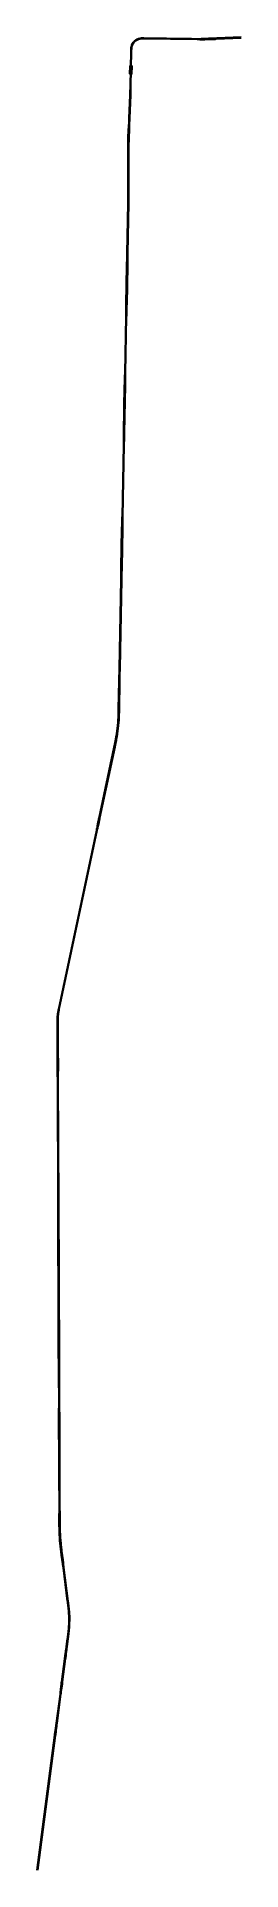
# Model space of a CAD drawing. Header units: millimetres. Extents: x 18266 to 19284, y 3757 to 12901.
import ezdxf

# ---------------------------------------------------------------- set-up
doc = ezdxf.new("R2010")
doc.units = ezdxf.units.MM
doc.linetypes.add('RH_CEN_LT', pattern=[164751772.0, 7, -1, 1, -1, 1, -1, 1243300.0, 163508460.0])
for name, color, linetype in [('KbhCzZt主线xl', 4, 'Continuous'), ('KbhCzZt主线xlh', 4, 'Continuous'), ('KbhRt主线_右线xl', 3, 'Continuous'), ('KbhRt主线_左线xl', 3, 'Continuous')]:
    doc.layers.add(name, color=color, linetype=linetype)
pattern_1 = [(45, (0, 0), (-0.70710678, 0.70710678), [])]

msp = doc.modelspace()

# ---------------------------------------------------------------- hatches: boundary and pattern name
at = {"layer": 'KbhCzZt主线xlh'}
h = msp.add_hatch(dxfattribs=at)
h.set_pattern_fill('ANSI31', color=256, style=0)
h.set_pattern_definition(pattern_1)
h.paths.add_polyline_path([(19272.7, 12898.8), (19232.8, 12896.8), (19233, 12892.8), (19272.9, 12894.8)])
h = msp.add_hatch(dxfattribs=at)
h.set_pattern_fill('ANSI31', color=256, style=0)
h.set_pattern_definition(pattern_1)
h.paths.add_polyline_path([(18730.8, 12754.6), (18730, 12714.6), (18728, 12714.7), (18728.8, 12754.7)])
h = msp.add_hatch(dxfattribs=at)
h.set_pattern_fill('ANSI31', color=256, style=0)
h.set_pattern_definition(pattern_1)
h.paths.add_polyline_path([(18738, 12754.5), (18737.3, 12714.5), (18739.3, 12714.5), (18740, 12754.5)])
h = msp.add_hatch(dxfattribs=at)
h.set_pattern_fill('ANSI31', color=256, style=0)
h.set_pattern_definition(pattern_1)
h.paths.add_polyline_path([(18720.1, 12364.8), (18720.1, 12361.8), (18720, 12358.8), (18720, 12355.8), (18720, 12352.8), (18719.9, 12349.8), (18719.9, 12346.9), (18719.9, 12344.9), (18719.9, 12342.9), (18719.9, 12339.9), (18719.9, 12336.9), (18719.9, 12333.9), (18719.9, 12330.9), (18719.9, 12327.9), (18719.9, 12324.9), (18722.9, 12324.9), (18722.9, 12327.9), (18722.9, 12330.9), (18722.9, 12333.9), (18722.9, 12336.9), (18722.9, 12339.8), (18722.9, 12342.8), (18722.9, 12344.8), (18722.9, 12346.8), (18722.9, 12349.8), (18723, 12352.8), (18723, 12355.8), (18723, 12358.8), (18723.1, 12361.8), (18723.1, 12364.8)])
h = msp.add_hatch(dxfattribs=at)
h.set_pattern_fill('ANSI31', color=256, style=0)
h.set_pattern_definition(pattern_1)
h.paths.add_polyline_path([(18721.4, 12404.8), (18721.3, 12401.8), (18721.2, 12398.8), (18721, 12395.8), (18720.9, 12392.8), (18720.8, 12389.8), (18720.7, 12386.8), (18720.7, 12384.8), (18720.6, 12382.8), (18720.5, 12379.8), (18720.4, 12376.8), (18720.3, 12373.8), (18720.3, 12370.8), (18720.2, 12367.8), (18720.1, 12364.8), (18723.1, 12364.8), (18723.2, 12367.8), (18723.3, 12370.8), (18723.3, 12373.7), (18723.4, 12376.7), (18723.5, 12379.7), (18723.6, 12382.7), (18723.7, 12384.7), (18723.7, 12386.7), (18723.8, 12389.7), (18723.9, 12392.7), (18724, 12395.7), (18724.2, 12398.7), (18724.3, 12401.7), (18724.4, 12404.7)])
h = msp.add_hatch(dxfattribs=at)
h.set_pattern_fill('ANSI31', color=256, style=0)
h.set_pattern_definition(pattern_1)
h.paths.add_polyline_path([(18714, 11744.9), (18713.2, 11704.9), (18716.2, 11704.9), (18717, 11744.9)])
h = msp.add_hatch(dxfattribs=at)
h.set_pattern_fill('ANSI31', color=256, style=0)
h.set_pattern_definition(pattern_1)
h.paths.add_polyline_path([(18711.5, 11614.9), (18710.8, 11575), (18713.8, 11574.9), (18714.5, 11614.9)])
h = msp.add_hatch(dxfattribs=at)
h.set_pattern_fill('ANSI31', color=256, style=0)
h.set_pattern_definition(pattern_1)
h.paths.add_polyline_path([(18702.5, 11135), (18701.8, 11095), (18704.8, 11095), (18705.5, 11135)])
h = msp.add_hatch(dxfattribs=at)
h.set_pattern_fill('ANSI31', color=256, style=0)
h.set_pattern_definition(pattern_1)
h.paths.add_polyline_path([(18699.5, 10975.1), (18698.8, 10935.1), (18701.8, 10935), (18702.5, 10975)])
h = msp.add_hatch(dxfattribs=at)
h.set_pattern_fill('ANSI31', color=256, style=0)
h.set_pattern_definition(pattern_1)
h.paths.add_polyline_path([(18689.6, 10445.2), (18688.8, 10405.2), (18691.8, 10405.1), (18692.6, 10445.1)])
h = msp.add_hatch(dxfattribs=at)
h.set_pattern_fill('ANSI31', color=256, style=0)
h.set_pattern_definition(pattern_1)
h.paths.add_polyline_path([(18687, 10305.2), (18686.2, 10265.2), (18689.2, 10265.1), (18690, 10305.1)])
h = msp.add_hatch(dxfattribs=at)
h.set_pattern_fill('ANSI31', color=256, style=0)
h.set_pattern_definition(pattern_1)
h.paths.add_polyline_path([(18675.3, 9685.3), (18674.6, 9645.3), (18677.6, 9645.3), (18678.3, 9685.3)])
h = msp.add_hatch(dxfattribs=at)
h.set_pattern_fill('ANSI31', color=256, style=0)
h.set_pattern_definition(pattern_1)
h.paths.add_polyline_path([(18671.6, 9505.3), (18671.4, 9502.3), (18671.3, 9499.3), (18671.1, 9496.3), (18670.9, 9493.3), (18670.7, 9490.3), (18670.5, 9487.3), (18670.4, 9485.3), (18670.2, 9483.3), (18670, 9480.3), (18669.7, 9477.3), (18669.5, 9474.3), (18669.2, 9471.3), (18669, 9468.3), (18668.7, 9465.4), (18671.7, 9465.1), (18672, 9468.1), (18672.2, 9471.1), (18672.5, 9474.1), (18672.8, 9477.1), (18673, 9480.1), (18673.2, 9483.1), (18673.4, 9485.1), (18673.5, 9487.1), (18673.7, 9490.1), (18673.9, 9493.1), (18674.1, 9496.1), (18674.3, 9499.2), (18674.4, 9502.2), (18674.6, 9505.2)])
h = msp.add_hatch(dxfattribs=at)
h.set_pattern_fill('ANSI31', color=256, style=0)
h.set_pattern_definition(pattern_1)
h.paths.add_polyline_path([(18632.2, 9268.7), (18623.9, 9229.5), (18626.8, 9228.9), (18635.1, 9268.1)])
h = msp.add_hatch(dxfattribs=at)
h.set_pattern_fill('ANSI31', color=256, style=0)
h.set_pattern_definition(pattern_1)
h.paths.add_polyline_path([(18599, 9112.1), (18590.7, 9073), (18593.7, 9072.4), (18602, 9111.5)])
h = msp.add_hatch(dxfattribs=at)
h.set_pattern_fill('ANSI31', color=256, style=0)
h.set_pattern_definition(pattern_1)
h.paths.add_polyline_path([(18368.4, 7846.4), (18368.6, 7806.4), (18371.6, 7806.4), (18371.4, 7846.4)])
h = msp.add_hatch(dxfattribs=at)
h.set_pattern_fill('ANSI31', color=256, style=0)
h.set_pattern_definition(pattern_1)
h.paths.add_polyline_path([(18368.6, 7806.4), (18368.8, 7766.4), (18371.8, 7766.4), (18371.6, 7806.4)])
h = msp.add_hatch(dxfattribs=at)
h.set_pattern_fill('ANSI31', color=256, style=0)
h.set_pattern_definition(pattern_1)
h.paths.add_polyline_path([(18371.8, 7006.4), (18371.9, 6966.4), (18374.9, 6966.4), (18374.8, 7006.4)])
h = msp.add_hatch(dxfattribs=at)
h.set_pattern_fill('ANSI31', color=256, style=0)
h.set_pattern_definition(pattern_1)
h.paths.add_polyline_path([(18372.4, 6846.4), (18372.6, 6806.4), (18375.6, 6806.4), (18375.4, 6846.4)])
h = msp.add_hatch(dxfattribs=at)
h.set_pattern_fill('ANSI31', color=256, style=0)
h.set_pattern_definition(pattern_1)
h.paths.add_polyline_path([(18373.9, 6476.4), (18374, 6436.4), (18377, 6436.4), (18376.9, 6476.4)])
h = msp.add_hatch(dxfattribs=at)
h.set_pattern_fill('ANSI31', color=256, style=0)
h.set_pattern_definition(pattern_1)
h.paths.add_polyline_path([(18374.3, 6356.4), (18374.5, 6316.4), (18377.5, 6316.4), (18377.3, 6356.4)])
h = msp.add_hatch(dxfattribs=at)
h.set_pattern_fill('ANSI31', color=256, style=0)
h.set_pattern_definition(pattern_1)
h.paths.add_polyline_path([(18375.8, 5996.4), (18375.9, 5956.4), (18378.9, 5956.4), (18378.8, 5996.4)])
h = msp.add_hatch(dxfattribs=at)
h.set_pattern_fill('ANSI31', color=256, style=0)
h.set_pattern_definition(pattern_1)
h.paths.add_polyline_path([(18376.4, 5846.4), (18376.5, 5806.4), (18379.5, 5806.4), (18379.4, 5846.4)])
h = msp.add_hatch(dxfattribs=at)
h.set_pattern_fill('ANSI31', color=256, style=0)
h.set_pattern_definition(pattern_1)
h.paths.add_polyline_path([(18377.7, 5516.4), (18377.7, 5513.4), (18377.7, 5510.4), (18377.7, 5507.4), (18377.7, 5504.4), (18377.7, 5501.4), (18377.7, 5498.4), (18377.7, 5496.4), (18377.8, 5494.4), (18377.8, 5491.4), (18377.8, 5488.4), (18377.8, 5485.4), (18377.8, 5482.4), (18377.8, 5479.4), (18377.8, 5476.4), (18380.8, 5476.4), (18380.8, 5479.4), (18380.8, 5482.4), (18380.8, 5485.4), (18380.8, 5488.4), (18380.8, 5491.4), (18380.8, 5494.4), (18380.7, 5496.4), (18380.7, 5498.4), (18380.7, 5501.4), (18380.7, 5504.4), (18380.7, 5507.4), (18380.7, 5510.4), (18380.7, 5513.4), (18380.6, 5516.4)])
h = msp.add_hatch(dxfattribs=at)
h.set_pattern_fill('ANSI31', color=256, style=0)
h.set_pattern_definition(pattern_1)
h.paths.add_polyline_path([(18384.4, 5366.9), (18384.8, 5363.9), (18385.2, 5360.9), (18385.5, 5357.9), (18385.9, 5355), (18386.3, 5352), (18386.7, 5349), (18386.9, 5347), (18387.2, 5345), (18387.6, 5342.1), (18387.9, 5339.1), (18388.3, 5336.1), (18388.7, 5333.1), (18389.1, 5330.2), (18389.5, 5327.2), (18392.4, 5327.6), (18392.1, 5330.5), (18391.7, 5333.5), (18391.3, 5336.5), (18390.9, 5339.5), (18390.5, 5342.4), (18390.2, 5345.4), (18389.9, 5347.4), (18389.6, 5349.4), (18389.3, 5352.4), (18388.9, 5355.3), (18388.5, 5358.3), (18388.1, 5361.3), (18387.8, 5364.3), (18387.4, 5367.2)])
h = msp.add_hatch(dxfattribs=at)
h.set_pattern_fill('ANSI31', color=256, style=0)
h.set_pattern_definition(pattern_1)
h.paths.add_polyline_path([(18398.6, 4760.9), (18393.4, 4721.3), (18396.3, 4720.9), (18401.5, 4760.5)])
h = msp.add_hatch(dxfattribs=at)
h.set_pattern_fill('ANSI31', color=256, style=0)
h.set_pattern_definition(pattern_1)
h.paths.add_polyline_path([(18403.8, 4800.6), (18398.6, 4760.9), (18401.5, 4760.5), (18406.7, 4800.2)])
h = msp.add_hatch(dxfattribs=at)
h.set_pattern_fill('ANSI31', color=256, style=0)
h.set_pattern_definition(pattern_1)
h.paths.add_polyline_path([(18340.1, 4314.8), (18334.9, 4275.1), (18337.8, 4274.7), (18343, 4314.4)])
h = msp.add_hatch(dxfattribs=at)
h.set_pattern_fill('ANSI31', color=256, style=0)
h.set_pattern_definition(pattern_1)
h.paths.add_polyline_path([(18345.3, 4354.4), (18340.1, 4314.8), (18343, 4314.4), (18348.2, 4354)])
h = msp.add_hatch(dxfattribs=at)
h.set_pattern_fill('ANSI31', color=256, style=0)
h.set_pattern_definition(pattern_1)
h.paths.add_polyline_path([(18293.3, 3957.8), (18288.1, 3918.2), (18291, 3917.8), (18296.2, 3957.4)])
h = msp.add_hatch(dxfattribs=at)
h.set_pattern_fill('ANSI31', color=256, style=0)
h.set_pattern_definition(pattern_1)
h.paths.add_polyline_path([(18288.1, 3918.2), (18282.9, 3878.5), (18285.8, 3878.1), (18291, 3917.8)])

# ---------------------------------------------------------------- linework, layer by layer
at = {"layer": 'KbhCzZt主线xl'}
for points in [[(19272.7, 12898.8), (19232.8, 12896.8), (19233, 12892.8), (19272.9, 12894.8)], [(18730.8, 12754.6), (18730, 12714.6), (18728, 12714.7), (18728.8, 12754.7)], [(18738, 12754.5), (18737.3, 12714.5), (18739.3, 12714.5), (18740, 12754.5)], [(18720.1, 12364.8), (18720.1, 12361.8), (18720, 12358.8), (18720, 12355.8), (18720, 12352.8), (18719.9, 12349.8), (18719.9, 12346.9), (18719.9, 12344.9), (18719.9, 12342.9), (18719.9, 12339.9), (18719.9, 12336.9), (18719.9, 12333.9), (18719.9, 12330.9), (18719.9, 12327.9), (18719.9, 12324.9), (18722.9, 12324.9), (18722.9, 12327.9), (18722.9, 12330.9), (18722.9, 12333.9), (18722.9, 12336.9), (18722.9, 12339.8), (18722.9, 12342.8), (18722.9, 12344.8), (18722.9, 12346.8), (18722.9, 12349.8), (18723, 12352.8), (18723, 12355.8), (18723, 12358.8), (18723.1, 12361.8), (18723.1, 12364.8)], [(18721.4, 12404.8), (18721.3, 12401.8), (18721.2, 12398.8), (18721, 12395.8), (18720.9, 12392.8), (18720.8, 12389.8), (18720.7, 12386.8), (18720.7, 12384.8), (18720.6, 12382.8), (18720.5, 12379.8), (18720.4, 12376.8), (18720.3, 12373.8), (18720.3, 12370.8), (18720.2, 12367.8), (18720.1, 12364.8), (18723.1, 12364.8), (18723.2, 12367.8), (18723.3, 12370.8), (18723.3, 12373.7), (18723.4, 12376.7), (18723.5, 12379.7), (18723.6, 12382.7), (18723.7, 12384.7), (18723.7, 12386.7), (18723.8, 12389.7), (18723.9, 12392.7), (18724, 12395.7), (18724.2, 12398.7), (18724.3, 12401.7), (18724.4, 12404.7)], [(18714, 11744.9), (18713.2, 11704.9), (18716.2, 11704.9), (18717, 11744.9)], [(18711.5, 11614.9), (18710.8, 11575), (18713.8, 11574.9), (18714.5, 11614.9)], [(18702.5, 11135), (18701.8, 11095), (18704.8, 11095), (18705.5, 11135)], [(18699.5, 10975.1), (18698.8, 10935.1), (18701.8, 10935), (18702.5, 10975)], [(18689.6, 10445.2), (18688.8, 10405.2), (18691.8, 10405.1), (18692.6, 10445.1)], [(18687, 10305.2), (18686.2, 10265.2), (18689.2, 10265.1), (18690, 10305.1)], [(18675.3, 9685.3), (18674.6, 9645.3), (18677.6, 9645.3), (18678.3, 9685.3)], [(18671.6, 9505.3), (18671.4, 9502.3), (18671.3, 9499.3), (18671.1, 9496.3), (18670.9, 9493.3), (18670.7, 9490.3), (18670.5, 9487.3), (18670.4, 9485.3), (18670.2, 9483.3), (18670, 9480.3), (18669.7, 9477.3), (18669.5, 9474.3), (18669.2, 9471.3), (18669, 9468.3), (18668.7, 9465.4), (18671.7, 9465.1), (18672, 9468.1), (18672.2, 9471.1), (18672.5, 9474.1), (18672.8, 9477.1), (18673, 9480.1), (18673.2, 9483.1), (18673.4, 9485.1), (18673.5, 9487.1), (18673.7, 9490.1), (18673.9, 9493.1), (18674.1, 9496.1), (18674.3, 9499.2), (18674.4, 9502.2), (18674.6, 9505.2)], [(18632.2, 9268.7), (18623.9, 9229.5), (18626.8, 9228.9), (18635.1, 9268.1)], [(18599, 9112.1), (18590.7, 9073), (18593.7, 9072.4), (18602, 9111.5)], [(18368.4, 7846.4), (18368.6, 7806.4), (18371.6, 7806.4), (18371.4, 7846.4)], [(18368.6, 7806.4), (18368.8, 7766.4), (18371.8, 7766.4), (18371.6, 7806.4)], [(18371.8, 7006.4), (18371.9, 6966.4), (18374.9, 6966.4), (18374.8, 7006.4)], [(18372.4, 6846.4), (18372.6, 6806.4), (18375.6, 6806.4), (18375.4, 6846.4)], [(18373.9, 6476.4), (18374, 6436.4), (18377, 6436.4), (18376.9, 6476.4)], [(18374.3, 6356.4), (18374.5, 6316.4), (18377.5, 6316.4), (18377.3, 6356.4)], [(18375.8, 5996.4), (18375.9, 5956.4), (18378.9, 5956.4), (18378.8, 5996.4)], [(18376.4, 5846.4), (18376.5, 5806.4), (18379.5, 5806.4), (18379.4, 5846.4)], [(18377.7, 5516.4), (18377.7, 5513.4), (18377.7, 5510.4), (18377.7, 5507.4), (18377.7, 5504.4), (18377.7, 5501.4), (18377.7, 5498.4), (18377.7, 5496.4), (18377.8, 5494.4), (18377.8, 5491.4), (18377.8, 5488.4), (18377.8, 5485.4), (18377.8, 5482.4), (18377.8, 5479.4), (18377.8, 5476.4), (18380.8, 5476.4), (18380.8, 5479.4), (18380.8, 5482.4), (18380.8, 5485.4), (18380.8, 5488.4), (18380.8, 5491.4), (18380.8, 5494.4), (18380.7, 5496.4), (18380.7, 5498.4), (18380.7, 5501.4), (18380.7, 5504.4), (18380.7, 5507.4), (18380.7, 5510.4), (18380.7, 5513.4), (18380.6, 5516.4)], [(18384.4, 5366.9), (18384.8, 5363.9), (18385.2, 5360.9), (18385.5, 5357.9), (18385.9, 5355), (18386.3, 5352), (18386.7, 5349), (18386.9, 5347), (18387.2, 5345), (18387.6, 5342.1), (18387.9, 5339.1), (18388.3, 5336.1), (18388.7, 5333.1), (18389.1, 5330.2), (18389.5, 5327.2), (18392.4, 5327.6), (18392.1, 5330.5), (18391.7, 5333.5), (18391.3, 5336.5), (18390.9, 5339.5), (18390.5, 5342.4), (18390.2, 5345.4), (18389.9, 5347.4), (18389.6, 5349.4), (18389.3, 5352.4), (18388.9, 5355.3), (18388.5, 5358.3), (18388.1, 5361.3), (18387.8, 5364.3), (18387.4, 5367.2)], [(18398.6, 4760.9), (18393.4, 4721.3), (18396.3, 4720.9), (18401.5, 4760.5)], [(18403.8, 4800.6), (18398.6, 4760.9), (18401.5, 4760.5), (18406.7, 4800.2)], [(18340.1, 4314.8), (18334.9, 4275.1), (18337.8, 4274.7), (18343, 4314.4)], [(18345.3, 4354.4), (18340.1, 4314.8), (18343, 4314.4), (18348.2, 4354)], [(18293.3, 3957.8), (18288.1, 3918.2), (18291, 3917.8), (18296.2, 3957.4)], [(18288.1, 3918.2), (18282.9, 3878.5), (18285.8, 3878.1), (18291, 3917.8)]]:
    msp.add_lwpolyline(points, close=True, dxfattribs=at)
at = {"layer": 'KbhRt主线_右线xl'}
for p, q in [((19026.8, 12890.9), (18799.4, 12894.3)), ((19282.8, 12900.7), (19122.1, 12892.6)), ((18733.6, 12830.7), (18730.3, 12652.9)), ((18729, 12609.3), (18724.4, 12494.9)), ((18723.3, 12473.3), (18722.2, 12455)), ((18721.1, 12433.4), (18719.7, 12399.1)), ((18718.4, 12330), (18718.5, 12312.7)), ((18718.7, 12291.1), (18719.1, 12272.7)), ((18719.4, 12251.1), (18719.7, 12113.7)), ((18719.4, 12071), (18714.7, 11820)), ((18714.1, 11798.4), (18713.4, 11780)), ((18712.8, 11758.4), (18709.2, 11567.1)), ((18709, 11545.5), (18709, 11527.1)), ((18708.8, 11505.5), (18703.5, 11222.2)), ((18701.6, 11160.6), (18697.2, 10925.4)), ((18702.9, 11200.6), (18702.2, 11182.2)), ((18697, 10903.8), (18697, 10885.4)), ((18696.7, 10863.8), (18690.1, 10508.6)), ((18688.2, 10447.1), (18684.6, 10255.7)), ((18689.5, 10487), (18688.8, 10468.6)), ((18684.2, 10194.1), (18675.9, 9750)), ((18684.4, 10234.1), (18684.4, 10215.6)), ((18675.3, 9728.5), (18674.6, 9710.1)), ((18674, 9688.5), (18671.3, 9548.1)), ((18649.6, 9357.7), (18574.8, 9004.4)), ((18570.5, 8983.2), (18567, 8965.1)), ((18562.7, 8944), (18373.5, 8051)), ((18367.2, 7988.9), (18367.5, 7915.7)), ((18367.4, 7894.1), (18367.1, 7875.7)), ((18367, 7854.1), (18367.4, 7762.3)), ((18367.6, 7740.7), (18368, 7722.3)), ((18368.3, 7700.7), (18370.8, 7080.1)), ((18370.7, 7058.5), (18370.4, 7040.1)), ((18370.3, 7018.5), (18371.2, 6788.7)), ((18371.5, 6767.1), (18371.9, 6748.7)), ((18372.2, 6727.1), (18372.9, 6544.4)), ((18372.8, 6522.8), (18372.5, 6504.4)), ((18372.4, 6482.8), (18373.1, 6310.2)), ((18373.4, 6288.6), (18373.8, 6270.2)), ((18374.1, 6248.6), (18374.8, 6073.7)), ((18374.7, 6052.1), (18374.4, 6033.7)), ((18374.3, 6012.1), (18375.1, 5794.8)), ((18375.4, 5773.2), (18375.8, 5754.8)), ((18376.1, 5733.2), (18376.8, 5568.3)), ((18376.3, 5506.6), (18376.4, 5485.6)), ((18376.7, 5546.7), (18376.4, 5528.2)), ((18385.4, 5347.5), (18388, 5327.2)), ((18391, 5305.8), (18393.6, 5287.6)), ((18396.6, 5266.2), (18417.9, 5099.4)), ((18409.5, 4851.3), (18406.8, 4833.1)), ((18417.6, 4911.4), (18412.5, 4872.7)), ((18403.8, 4811.7), (18388.7, 4696.9)), ((18386.1, 4675.5), (18384.1, 4657.2)), ((18381.4, 4635.8), (18362.5, 4491.3)), ((18353.8, 4430.3), (18265.6, 3757.7)), ((18359.5, 4469.9), (18356.8, 4451.7))]:
    msp.add_line(p, q, dxfattribs=at)
for points in [[(18735.2, 12850.6, -0.309326), (18779.5, 12893.4)], [(19056.8, 12890.6, 0.008844), (19092.2, 12891.2)], [(18729, 12609.3, 0.005458), (18730.3, 12652.9)], [(18721.1, 12433.4, -0.0045), (18722.2, 12455)], [(18723.3, 12473.3, 0.0045), (18724.4, 12494.9)], [(18718.4, 12330, -0.010802), (18719.7, 12399.1)], [(18718.7, 12291.1, -0.0045), (18718.5, 12312.7)], [(18719.4, 12251.1, 0.0045), (18719.1, 12272.7)], [(18719.4, 12071, 0.005344), (18719.7, 12113.7)], [(18714.1, 11798.4, 0.0045), (18714.7, 11820)], [(18712.8, 11758.4, -0.0045), (18713.4, 11780)], [(18708.8, 11505.5, 0.0045), (18709, 11527.1)], [(18709, 11545.5, -0.0045), (18709.2, 11567.1)], [(18701.6, 11160.6, -0.0045), (18702.2, 11182.2)], [(18702.9, 11200.6, 0.0045), (18703.5, 11222.2)], [(18696.7, 10863.8, 0.0045), (18697, 10885.4)], [(18697, 10903.8, -0.0045), (18697.2, 10925.4)], [(18688.2, 10447.1, -0.0045), (18688.8, 10468.6)], [(18689.5, 10487, 0.0045), (18690.1, 10508.6)], [(18684.4, 10234.1, -0.0045), (18684.6, 10255.7)], [(18684.2, 10194.1, 0.0045), (18684.4, 10215.6)], [(18674, 9688.5, -0.0045), (18674.6, 9710.1)], [(18675.3, 9728.5, 0.0045), (18675.9, 9750)], [(18657.6, 9396.9, 0.035009), (18670.3, 9508.1)], [(18562.7, 8944, 0.0045), (18567, 8965.1)], [(18570.5, 8983.2, -0.0045), (18574.8, 9004.4)], [(18367.4, 8008.9, -0.02818), (18369.7, 8031.3)], [(18367, 7854.1, -0.0045), (18367.1, 7875.7)], [(18367.4, 7894.1, 0.0045), (18367.5, 7915.7)], [(18367.6, 7740.7, -0.0045), (18367.4, 7762.3)], [(18368.3, 7700.7, 0.0045), (18368, 7722.3)], [(18370.7, 7058.5, 0.0045), (18370.8, 7080.1)], [(18370.3, 7018.5, -0.0045), (18370.4, 7040.1)], [(18371.5, 6767.1, -0.0045), (18371.2, 6788.7)], [(18372.2, 6727.1, 0.0045), (18371.9, 6748.7)], [(18372.4, 6482.8, -0.0045), (18372.5, 6504.4)], [(18372.8, 6522.8, 0.0045), (18372.9, 6544.4)], [(18373.4, 6288.6, -0.0045), (18373.1, 6310.2)], [(18374.1, 6248.6, 0.0045), (18373.8, 6270.2)], [(18374.7, 6052.1, 0.0045), (18374.8, 6073.7)], [(18374.3, 6012.1, -0.0045), (18374.4, 6033.7)], [(18375.4, 5773.2, -0.0045), (18375.1, 5794.8)], [(18376.1, 5733.2, 0.0045), (18375.8, 5754.8)], [(18376.3, 5506.6, -0.0045), (18376.4, 5528.2)], [(18376.7, 5546.7, 0.0045), (18376.8, 5568.3)], [(18380.7, 5387.2, -0.018303), (18376.9, 5445.6)], [(18391, 5305.8, -0.0045), (18388, 5327.2)], [(18396.6, 5266.2, 0.0045), (18393.6, 5287.6)], [(18424.2, 4971, 0.034397), (18424.3, 5039.7)], [(18409.5, 4851.3, 0.0045), (18412.5, 4872.7)], [(18403.8, 4811.7, -0.0045), (18406.8, 4833.1)], [(18386.1, 4675.5, -0.0045), (18388.7, 4696.9)], [(18381.4, 4635.8, 0.0045), (18384.1, 4657.2)], [(18359.5, 4469.9, 0.0045), (18362.5, 4491.3)], [(18353.8, 4430.3, -0.0045), (18356.8, 4451.7)]]:
    msp.add_lwpolyline(points, format="xyb", dxfattribs=at)
at = {"layer": 'KbhRt主线_右线xl', "linetype": 'RH_CEN_LT'}
for points in [[(18799.4, 12894.3), (18798.4, 12894.3), (18797.4, 12894.3), (18796.4, 12894.3), (18795.4, 12894.3), (18794.4, 12894.3), (18793.4, 12894.3), (18792.4, 12894.3), (18791.4, 12894.3), (18790.4, 12894.3), (18789.4, 12894.3), (18788.4, 12894.2), (18787.4, 12894.2), (18786.4, 12894.1), (18785.4, 12894.1), (18784.4, 12894), (18783.4, 12893.9), (18782.4, 12893.8), (18781.4, 12893.7), (18780.5, 12893.5), (18779.5, 12893.4)], [(18735.2, 12850.6), (18735, 12849.6), (18734.9, 12848.6), (18734.7, 12847.6), (18734.6, 12846.6), (18734.4, 12845.6), (18734.3, 12844.6), (18734.2, 12843.7), (18734.1, 12842.7), (18734, 12841.7), (18734, 12840.7), (18733.9, 12839.7), (18733.9, 12838.7), (18733.8, 12837.7), (18733.8, 12836.7), (18733.7, 12835.7), (18733.7, 12834.7), (18733.7, 12833.7), (18733.7, 12832.7), (18733.6, 12831.7), (18733.6, 12830.7)], [(19056.8, 12890.6), (19055.8, 12890.6), (19054.8, 12890.6), (19053.8, 12890.6), (19052.8, 12890.6), (19051.8, 12890.6), (19050.8, 12890.6), (19049.8, 12890.6), (19048.8, 12890.6), (19047.8, 12890.6), (19046.8, 12890.6), (19045.8, 12890.6), (19044.8, 12890.7), (19043.8, 12890.7), (19042.8, 12890.7), (19041.8, 12890.7), (19040.8, 12890.7), (19039.8, 12890.7), (19038.8, 12890.7), (19037.8, 12890.7), (19036.8, 12890.8), (19035.8, 12890.8), (19034.8, 12890.8), (19033.8, 12890.8), (19032.8, 12890.8), (19031.8, 12890.8), (19030.8, 12890.8), (19029.8, 12890.8), (19028.8, 12890.9), (19027.8, 12890.9), (19026.8, 12890.9)], [(19122.1, 12892.6), (19121.1, 12892.5), (19120.1, 12892.5), (19119.1, 12892.4), (19118.1, 12892.4), (19117.1, 12892.3), (19116.1, 12892.3), (19115.1, 12892.2), (19114.2, 12892.2), (19113.2, 12892.1), (19112.2, 12892.1), (19111.2, 12892), (19110.2, 12892), (19109.2, 12891.9), (19108.2, 12891.9), (19107.2, 12891.9), (19106.2, 12891.8), (19105.2, 12891.8), (19104.2, 12891.7), (19103.2, 12891.7), (19102.2, 12891.6), (19101.2, 12891.6), (19100.2, 12891.5), (19099.2, 12891.5), (19098.2, 12891.5), (19097.2, 12891.4), (19096.2, 12891.4), (19095.2, 12891.3), (19094.2, 12891.3), (19093.2, 12891.3), (19092.2, 12891.2)], [(18671.3, 9548.1), (18671.3, 9547.1), (18671.3, 9546.1), (18671.3, 9545.1), (18671.3, 9544.1), (18671.3, 9543.1), (18671.2, 9542.1), (18671.2, 9541.1), (18671.2, 9540.1), (18671.2, 9539.1), (18671.2, 9538.1), (18671.1, 9537.1), (18671.1, 9536.1), (18671.1, 9535.1), (18671.1, 9534.1), (18671, 9533.1), (18671, 9532.1), (18671, 9531.1), (18671, 9530.1), (18671, 9529.1), (18670.9, 9528.1), (18670.9, 9527.1), (18670.9, 9526.1), (18670.9, 9525.1), (18670.8, 9524.1), (18670.8, 9523.1), (18670.8, 9522.1), (18670.7, 9521.1), (18670.7, 9520.1), (18670.7, 9519.1), (18670.6, 9518.1), (18670.6, 9517.1), (18670.6, 9516.1), (18670.5, 9515.1), (18670.5, 9514.1), (18670.5, 9513.1), (18670.4, 9512.1), (18670.4, 9511.1), (18670.3, 9510.1), (18670.3, 9509.1), (18670.3, 9508.1)], [(18657.6, 9396.9), (18657.4, 9395.9), (18657.2, 9395), (18657, 9394), (18656.8, 9393), (18656.6, 9392), (18656.4, 9391), (18656.3, 9390.1), (18656.1, 9389.1), (18655.9, 9388.1), (18655.7, 9387.1), (18655.5, 9386.1), (18655.3, 9385.1), (18655.1, 9384.2), (18654.9, 9383.2), (18654.7, 9382.2), (18654.5, 9381.2), (18654.3, 9380.2), (18654.1, 9379.3), (18653.9, 9378.3), (18653.7, 9377.3), (18653.5, 9376.3), (18653.3, 9375.3), (18653.1, 9374.4), (18652.9, 9373.4), (18652.7, 9372.4), (18652.5, 9371.4), (18652.3, 9370.5), (18652.1, 9369.5), (18651.9, 9368.5), (18651.7, 9367.5), (18651.5, 9366.5), (18651.3, 9365.6), (18651.1, 9364.6), (18650.8, 9363.6), (18650.6, 9362.6), (18650.4, 9361.6), (18650.2, 9360.7), (18650, 9359.7), (18649.8, 9358.7), (18649.6, 9357.7)], [(18373.5, 8051), (18373.3, 8050), (18373.1, 8049), (18372.9, 8048), (18372.7, 8047), (18372.5, 8046.1), (18372.3, 8045.1), (18372.1, 8044.1), (18371.9, 8043.1), (18371.7, 8042.1), (18371.5, 8041.2), (18371.3, 8040.2), (18371.1, 8039.2), (18370.9, 8038.2), (18370.8, 8037.2), (18370.6, 8036.3), (18370.4, 8035.3), (18370.2, 8034.3), (18370.1, 8033.3), (18369.9, 8032.3), (18369.7, 8031.3)], [(18367.4, 8008.9), (18367.4, 8007.9), (18367.3, 8006.9), (18367.3, 8005.9), (18367.3, 8004.9), (18367.3, 8003.9), (18367.2, 8002.9), (18367.2, 8001.9), (18367.2, 8000.9), (18367.2, 7999.9), (18367.2, 7998.9), (18367.2, 7997.9), (18367.2, 7996.9), (18367.2, 7995.9), (18367.2, 7994.9), (18367.2, 7993.9), (18367.2, 7992.9), (18367.2, 7991.9), (18367.2, 7990.9), (18367.2, 7989.9), (18367.2, 7988.9)], [(18376.4, 5485.6), (18376.4, 5484.6), (18376.4, 5483.6), (18376.4, 5482.6), (18376.4, 5481.6), (18376.4, 5480.6), (18376.4, 5479.6), (18376.4, 5478.6), (18376.4, 5477.6), (18376.4, 5476.6), (18376.4, 5475.6), (18376.4, 5474.6), (18376.4, 5473.6), (18376.4, 5472.6), (18376.4, 5471.6), (18376.4, 5470.6), (18376.5, 5469.6), (18376.5, 5468.6), (18376.5, 5467.6), (18376.5, 5466.6), (18376.5, 5465.6), (18376.5, 5464.6), (18376.5, 5463.6), (18376.5, 5462.6), (18376.5, 5461.6), (18376.5, 5460.6), (18376.6, 5459.6), (18376.6, 5458.6), (18376.6, 5457.6), (18376.6, 5456.6), (18376.6, 5455.6), (18376.6, 5454.6), (18376.7, 5453.6), (18376.7, 5452.6), (18376.7, 5451.6), (18376.7, 5450.6), (18376.8, 5449.6), (18376.8, 5448.6), (18376.8, 5447.6), (18376.8, 5446.6), (18376.9, 5445.6)], [(18380.7, 5387.2), (18380.8, 5386.2), (18380.9, 5385.2), (18381, 5384.2), (18381.1, 5383.2), (18381.2, 5382.2), (18381.3, 5381.2), (18381.4, 5380.2), (18381.5, 5379.2), (18381.7, 5378.2), (18381.8, 5377.2), (18381.9, 5376.2), (18382, 5375.3), (18382.1, 5374.3), (18382.2, 5373.3), (18382.3, 5372.3), (18382.5, 5371.3), (18382.6, 5370.3), (18382.7, 5369.3), (18382.8, 5368.3), (18382.9, 5367.3), (18383.1, 5366.3), (18383.2, 5365.3), (18383.3, 5364.3), (18383.4, 5363.3), (18383.6, 5362.3), (18383.7, 5361.4), (18383.8, 5360.4), (18383.9, 5359.4), (18384, 5358.4), (18384.2, 5357.4), (18384.3, 5356.4), (18384.4, 5355.4), (18384.6, 5354.4), (18384.7, 5353.4), (18384.8, 5352.4), (18384.9, 5351.4), (18385.1, 5350.4), (18385.2, 5349.4), (18385.3, 5348.5), (18385.4, 5347.5)], [(18417.9, 5099.4), (18418, 5098.4), (18418.1, 5097.4), (18418.3, 5096.4), (18418.4, 5095.4), (18418.5, 5094.4), (18418.6, 5093.4), (18418.8, 5092.4), (18418.9, 5091.5), (18419, 5090.5), (18419.1, 5089.5), (18419.3, 5088.5), (18419.4, 5087.5), (18419.5, 5086.5), (18419.6, 5085.5), (18419.8, 5084.5), (18419.9, 5083.5), (18420, 5082.5), (18420.1, 5081.5), (18420.3, 5080.5), (18420.4, 5079.5), (18420.5, 5078.6), (18420.6, 5077.6), (18420.7, 5076.6), (18420.8, 5075.6), (18421, 5074.6), (18421.1, 5073.6), (18421.2, 5072.6), (18421.3, 5071.6), (18421.4, 5070.6), (18421.5, 5069.6), (18421.6, 5068.6), (18421.8, 5067.6), (18421.9, 5066.6), (18422, 5065.6), (18422.1, 5064.6), (18422.2, 5063.7), (18422.3, 5062.7), (18422.4, 5061.7), (18422.5, 5060.7), (18422.6, 5059.7), (18422.7, 5058.7), (18422.8, 5057.7), (18422.9, 5056.7), (18423, 5055.7), (18423.1, 5054.7), (18423.2, 5053.7), (18423.3, 5052.7), (18423.4, 5051.7), (18423.4, 5050.7), (18423.5, 5049.7), (18423.6, 5048.7), (18423.7, 5047.7), (18423.8, 5046.7), (18423.9, 5045.7), (18423.9, 5044.7), (18424, 5043.7), (18424.1, 5042.7), (18424.2, 5041.7), (18424.2, 5040.7), (18424.3, 5039.7)], [(18424.2, 4971), (18424.1, 4970), (18424, 4969), (18424, 4968), (18423.9, 4967), (18423.8, 4966), (18423.7, 4965), (18423.6, 4964.1), (18423.6, 4963.1), (18423.5, 4962.1), (18423.4, 4961.1), (18423.3, 4960.1), (18423.2, 4959.1), (18423.1, 4958.1), (18423, 4957.1), (18422.9, 4956.1), (18422.8, 4955.1), (18422.7, 4954.1), (18422.6, 4953.1), (18422.5, 4952.1), (18422.4, 4951.1), (18422.3, 4950.1), (18422.2, 4949.1), (18422.1, 4948.1), (18422, 4947.1), (18421.9, 4946.1), (18421.8, 4945.1), (18421.7, 4944.2), (18421.6, 4943.2), (18421.4, 4942.2), (18421.3, 4941.2), (18421.2, 4940.2), (18421.1, 4939.2), (18421, 4938.2), (18420.9, 4937.2), (18420.7, 4936.2), (18420.6, 4935.2), (18420.5, 4934.2), (18420.4, 4933.2), (18420.3, 4932.2), (18420.1, 4931.2), (18420, 4930.3), (18419.9, 4929.3), (18419.8, 4928.3), (18419.6, 4927.3), (18419.5, 4926.3), (18419.4, 4925.3), (18419.3, 4924.3), (18419.1, 4923.3), (18419, 4922.3), (18418.9, 4921.3), (18418.7, 4920.3), (18418.6, 4919.3), (18418.5, 4918.3), (18418.4, 4917.4), (18418.2, 4916.4), (18418.1, 4915.4), (18418, 4914.4), (18417.8, 4913.4), (18417.7, 4912.4), (18417.6, 4911.4)]]:
    msp.add_lwpolyline(points, dxfattribs=at)
at = {"layer": 'KbhRt主线_左线xl'}
for p, q in [((19283.7, 12893.9), (19159.6, 12887.6)), ((18738, 12830.7), (18734.7, 12652.8)), ((19064.2, 12885.9), (18799.3, 12889.9)), ((18733.4, 12609.1), (18728.8, 12494.7)), ((18728.1, 12473.2), (18727.7, 12454.8)), ((18727, 12433.2), (18725.6, 12399)), ((18724.2, 12291.2), (18723.9, 12272.7)), ((18724.3, 12329.9), (18724.3, 12312.8)), ((18723.8, 12251.2), (18724.1, 12113.7)), ((18723.8, 12070.9), (18719.1, 11819.9)), ((18718.9, 11798.3), (18718.8, 11779.9)), ((18718.6, 11758.3), (18715, 11567)), ((18714.4, 11545.4), (18713.8, 11527)), ((18713.2, 11505.4), (18707.9, 11222.1)), ((18707.4, 11160.5), (18703, 10925.3)), ((18707.7, 11200.5), (18707.6, 11182.1)), ((18702.4, 10903.7), (18701.7, 10885.3)), ((18701.1, 10863.7), (18694.5, 10508.5)), ((18694, 10446.9), (18690.5, 10255.5)), ((18694.3, 10487), (18694.3, 10468.5)), ((18688.6, 10194), (18680.3, 9750)), ((18689.9, 10234), (18689.2, 10215.6)), ((18680, 9728.4), (18680, 9710)), ((18679.8, 9688.4), (18677.2, 9547.4)), ((18655.4, 9357.1), (18580.5, 9003.2)), ((18575.8, 8982.1), (18571.7, 8964.1)), ((18567, 8943), (18377.9, 8050.5)), ((18371.6, 7988.5), (18371.9, 7915.7)), ((18372.1, 7894.1), (18372.5, 7875.7)), ((18372.8, 7854.1), (18373.2, 7762.3)), ((18372.7, 7700.7), (18375.2, 7080.1)), ((18373.1, 7740.8), (18372.8, 7722.3)), ((18375.5, 7058.5), (18375.9, 7040.1)), ((18376.1, 7018.5), (18377, 6788.7)), ((18376.9, 6767.1), (18376.7, 6748.7)), ((18376.6, 6727.1), (18377.3, 6544.5)), ((18377.6, 6522.9), (18378, 6504.5)), ((18378.3, 6482.9), (18378.9, 6310.3)), ((18378.5, 6248.7), (18379.2, 6073.7)), ((18378.8, 6288.7), (18378.6, 6270.3)), ((18379.4, 6052.1), (18379.8, 6033.7)), ((18380.1, 6012.1), (18381, 5794.8)), ((18380.9, 5773.2), (18380.6, 5754.8)), ((18380.5, 5733.2), (18381.2, 5568.3)), ((18381.4, 5546.7), (18381.8, 5528.3)), ((18382.1, 5506.7), (18382.2, 5486)), ((18391.3, 5347.8), (18393.8, 5327.9)), ((18396.4, 5306.5), (18398.4, 5288.2)), ((18400.9, 5266.7), (18422.3, 5099.4)), ((18414.3, 4850.7), (18412.2, 4832.4)), ((18422, 4911.4), (18416.9, 4872.1)), ((18409.6, 4811), (18394.5, 4696.2)), ((18391.5, 4674.8), (18388.8, 4656.6)), ((18385.8, 4635.2), (18366.9, 4490.7)), ((18359.6, 4429.5), (18271.4, 3757)), ((18364.2, 4469.3), (18362.2, 4451))]:
    msp.add_line(p, q, dxfattribs=at)
at = {"layer": 'KbhRt主线_左线xl', "linetype": 'RH_CEN_LT'}
for points in [[(18739.7, 12850.6), (18739.5, 12849.6), (18739.3, 12848.6), (18739.2, 12847.6), (18739, 12846.6), (18738.9, 12845.6), (18738.7, 12844.6), (18738.6, 12843.6), (18738.5, 12842.6), (18738.5, 12841.7), (18738.4, 12840.7), (18738.3, 12839.7), (18738.3, 12838.7), (18738.2, 12837.7), (18738.2, 12836.7), (18738.1, 12835.7), (18738.1, 12834.7), (18738.1, 12833.7), (18738.1, 12832.7), (18738, 12831.7), (18738, 12830.7)], [(18799.3, 12889.9), (18798.3, 12889.9), (18797.3, 12889.9), (18796.3, 12889.9), (18795.3, 12889.9), (18794.3, 12889.9), (18793.3, 12889.9), (18792.3, 12889.9), (18791.3, 12889.9), (18790.3, 12889.9), (18789.3, 12889.9), (18788.3, 12889.8), (18787.3, 12889.8), (18786.3, 12889.7), (18785.3, 12889.6), (18784.3, 12889.5), (18783.3, 12889.4), (18782.3, 12889.3), (18781.3, 12889.2), (18780.3, 12889), (18779.3, 12888.8)], [(19094.2, 12885.6), (19093.2, 12885.6), (19092.2, 12885.6), (19091.2, 12885.6), (19090.2, 12885.6), (19089.2, 12885.7), (19088.2, 12885.7), (19087.2, 12885.7), (19086.2, 12885.7), (19085.2, 12885.7), (19084.2, 12885.7), (19083.2, 12885.7), (19082.2, 12885.7), (19081.2, 12885.7), (19080.2, 12885.7), (19079.2, 12885.7), (19078.2, 12885.7), (19077.2, 12885.8), (19076.2, 12885.8), (19075.2, 12885.8), (19074.2, 12885.8), (19073.2, 12885.8), (19072.2, 12885.8), (19071.2, 12885.8), (19070.2, 12885.8), (19069.2, 12885.9), (19068.2, 12885.9), (19067.2, 12885.9), (19066.2, 12885.9), (19065.2, 12885.9), (19064.2, 12885.9)], [(19159.6, 12887.6), (19158.6, 12887.6), (19157.6, 12887.5), (19156.6, 12887.5), (19155.6, 12887.4), (19154.6, 12887.4), (19153.6, 12887.3), (19152.6, 12887.3), (19151.6, 12887.2), (19150.6, 12887.2), (19149.6, 12887.1), (19148.6, 12887.1), (19147.6, 12887), (19146.6, 12887), (19145.6, 12886.9), (19144.6, 12886.9), (19143.6, 12886.8), (19142.6, 12886.8), (19141.6, 12886.8), (19140.6, 12886.7), (19139.6, 12886.7), (19138.6, 12886.6), (19137.6, 12886.6), (19136.6, 12886.5), (19135.6, 12886.5), (19134.6, 12886.5), (19133.6, 12886.4), (19132.6, 12886.4), (19131.6, 12886.3), (19130.6, 12886.3), (19129.6, 12886.3)], [(18677.2, 9547.4), (18677.2, 9546.4), (18677.1, 9545.4), (18677.1, 9544.4), (18677.1, 9543.4), (18677.1, 9542.4), (18677.1, 9541.4), (18677, 9540.4), (18677, 9539.4), (18677, 9538.4), (18677, 9537.4), (18677, 9536.4), (18676.9, 9535.4), (18676.9, 9534.4), (18676.9, 9533.4), (18676.9, 9532.4), (18676.9, 9531.4), (18676.8, 9530.4), (18676.8, 9529.4), (18676.8, 9528.4), (18676.8, 9527.4), (18676.7, 9526.4), (18676.7, 9525.4), (18676.7, 9524.4), (18676.7, 9523.4), (18676.6, 9522.4), (18676.6, 9521.4), (18676.6, 9520.4), (18676.5, 9519.4), (18676.5, 9518.4), (18676.5, 9517.4), (18676.4, 9516.4), (18676.4, 9515.4), (18676.4, 9514.4), (18676.3, 9513.4), (18676.3, 9512.4), (18676.3, 9511.4), (18676.2, 9510.4), (18676.2, 9509.4), (18676.1, 9508.4), (18676.1, 9507.4)], [(18663.4, 9396.3), (18663.2, 9395.3), (18663, 9394.3), (18662.8, 9393.3), (18662.7, 9392.3), (18662.5, 9391.4), (18662.3, 9390.4), (18662.1, 9389.4), (18661.9, 9388.4), (18661.7, 9387.4), (18661.5, 9386.4), (18661.3, 9385.5), (18661.1, 9384.5), (18660.9, 9383.5), (18660.7, 9382.5), (18660.5, 9381.5), (18660.3, 9380.6), (18660.1, 9379.6), (18659.9, 9378.6), (18659.7, 9377.6), (18659.5, 9376.6), (18659.3, 9375.7), (18659.1, 9374.7), (18658.9, 9373.7), (18658.7, 9372.7), (18658.5, 9371.7), (18658.3, 9370.8), (18658.1, 9369.8), (18657.9, 9368.8), (18657.7, 9367.8), (18657.5, 9366.8), (18657.3, 9365.9), (18657.1, 9364.9), (18656.9, 9363.9), (18656.7, 9362.9), (18656.5, 9362), (18656.3, 9361), (18656.1, 9360), (18655.8, 9359), (18655.6, 9358), (18655.4, 9357.1)], [(18377.9, 8050.5), (18377.7, 8049.5), (18377.5, 8048.5), (18377.3, 8047.6), (18377.1, 8046.6), (18376.9, 8045.6), (18376.7, 8044.6), (18376.5, 8043.7), (18376.3, 8042.7), (18376.1, 8041.7), (18375.9, 8040.7), (18375.7, 8039.7), (18375.5, 8038.8), (18375.3, 8037.8), (18375.2, 8036.8), (18375, 8035.8), (18374.8, 8034.8), (18374.6, 8033.8), (18374.5, 8032.8), (18374.3, 8031.9), (18374.1, 8030.9)], [(18371.8, 8008.5), (18371.8, 8007.5), (18371.7, 8006.5), (18371.7, 8005.5), (18371.7, 8004.5), (18371.7, 8003.5), (18371.6, 8002.5), (18371.6, 8001.5), (18371.6, 8000.5), (18371.6, 7999.5), (18371.6, 7998.5), (18371.6, 7997.5), (18371.6, 7996.5), (18371.6, 7995.5), (18371.6, 7994.5), (18371.6, 7993.5), (18371.6, 7992.5), (18371.6, 7991.5), (18371.6, 7990.5), (18371.6, 7989.5), (18371.6, 7988.5)], [(18382.2, 5486), (18382.2, 5485), (18382.2, 5484), (18382.2, 5483), (18382.2, 5482), (18382.2, 5481), (18382.2, 5480), (18382.2, 5479), (18382.2, 5478), (18382.2, 5477), (18382.3, 5476), (18382.3, 5475), (18382.3, 5474), (18382.3, 5473), (18382.3, 5472), (18382.3, 5471), (18382.3, 5470), (18382.3, 5469), (18382.3, 5468), (18382.3, 5467), (18382.3, 5466), (18382.3, 5465), (18382.3, 5464), (18382.4, 5463), (18382.4, 5462), (18382.4, 5461), (18382.4, 5460), (18382.4, 5459), (18382.4, 5458), (18382.4, 5457), (18382.5, 5456), (18382.5, 5455), (18382.5, 5454), (18382.5, 5453), (18382.5, 5452), (18382.6, 5451), (18382.6, 5450), (18382.6, 5449), (18382.6, 5448), (18382.7, 5447), (18382.7, 5446)], [(18386.5, 5387.6), (18386.6, 5386.6), (18386.7, 5385.6), (18386.8, 5384.6), (18387, 5383.6), (18387.1, 5382.6), (18387.2, 5381.6), (18387.3, 5380.6), (18387.4, 5379.6), (18387.5, 5378.6), (18387.6, 5377.6), (18387.7, 5376.6), (18387.8, 5375.6), (18388, 5374.6), (18388.1, 5373.7), (18388.2, 5372.7), (18388.3, 5371.7), (18388.4, 5370.7), (18388.5, 5369.7), (18388.7, 5368.7), (18388.8, 5367.7), (18388.9, 5366.7), (18389, 5365.7), (18389.1, 5364.7), (18389.3, 5363.7), (18389.4, 5362.7), (18389.5, 5361.7), (18389.6, 5360.7), (18389.8, 5359.8), (18389.9, 5358.8), (18390, 5357.8), (18390.1, 5356.8), (18390.3, 5355.8), (18390.4, 5354.8), (18390.5, 5353.8), (18390.6, 5352.8), (18390.8, 5351.8), (18390.9, 5350.8), (18391, 5349.8), (18391.1, 5348.8), (18391.3, 5347.8)], [(18422.3, 5099.4), (18422.4, 5098.4), (18422.6, 5097.4), (18422.7, 5096.4), (18422.8, 5095.4), (18423, 5094.4), (18423.1, 5093.4), (18423.2, 5092.4), (18423.3, 5091.4), (18423.5, 5090.5), (18423.6, 5089.5), (18423.7, 5088.5), (18423.8, 5087.5), (18424, 5086.5), (18424.1, 5085.5), (18424.2, 5084.5), (18424.3, 5083.5), (18424.4, 5082.5), (18424.6, 5081.5), (18424.7, 5080.5), (18424.8, 5079.5), (18424.9, 5078.5), (18425, 5077.6), (18425.2, 5076.6), (18425.3, 5075.6), (18425.4, 5074.6), (18425.5, 5073.6), (18425.6, 5072.6), (18425.7, 5071.6), (18425.9, 5070.6), (18426, 5069.6), (18426.1, 5068.6), (18426.2, 5067.6), (18426.3, 5066.6), (18426.4, 5065.6), (18426.5, 5064.6), (18426.6, 5063.6), (18426.7, 5062.6), (18426.8, 5061.7), (18426.9, 5060.7), (18427, 5059.7), (18427.1, 5058.7), (18427.2, 5057.7), (18427.3, 5056.7), (18427.4, 5055.7), (18427.5, 5054.7), (18427.6, 5053.7), (18427.7, 5052.7), (18427.8, 5051.7), (18427.9, 5050.7), (18428, 5049.7), (18428.1, 5048.7), (18428.1, 5047.7), (18428.2, 5046.7), (18428.3, 5045.7), (18428.4, 5044.7), (18428.5, 5043.7), (18428.5, 5042.7), (18428.6, 5041.7), (18428.7, 5040.7), (18428.7, 5039.7)], [(18428.6, 4971), (18428.6, 4970), (18428.5, 4969), (18428.4, 4968), (18428.3, 4967), (18428.2, 4966), (18428.2, 4965), (18428.1, 4964), (18428, 4963), (18427.9, 4962.1), (18427.8, 4961.1), (18427.7, 4960.1), (18427.6, 4959.1), (18427.6, 4958.1), (18427.5, 4957.1), (18427.4, 4956.1), (18427.3, 4955.1), (18427.2, 4954.1), (18427.1, 4953.1), (18427, 4952.1), (18426.9, 4951.1), (18426.8, 4950.1), (18426.7, 4949.1), (18426.5, 4948.1), (18426.4, 4947.1), (18426.3, 4946.1), (18426.2, 4945.1), (18426.1, 4944.1), (18426, 4943.2), (18425.9, 4942.2), (18425.8, 4941.2), (18425.7, 4940.2), (18425.5, 4939.2), (18425.4, 4938.2), (18425.3, 4937.2), (18425.2, 4936.2), (18425.1, 4935.2), (18424.9, 4934.2), (18424.8, 4933.2), (18424.7, 4932.2), (18424.6, 4931.2), (18424.4, 4930.2), (18424.3, 4929.3), (18424.2, 4928.3), (18424.1, 4927.3), (18423.9, 4926.3), (18423.8, 4925.3), (18423.7, 4924.3), (18423.6, 4923.3), (18423.4, 4922.3), (18423.3, 4921.3), (18423.2, 4920.3), (18423.1, 4919.3), (18422.9, 4918.3), (18422.8, 4917.3), (18422.7, 4916.4), (18422.5, 4915.4), (18422.4, 4914.4), (18422.3, 4913.4), (18422.1, 4912.4), (18422, 4911.4)]]:
    msp.add_lwpolyline(points, dxfattribs=at)
at = {"layer": 'KbhRt主线_左线xl'}
for points in [[(18739.7, 12850.6, -0.300302), (18779.3, 12888.8)], [(19094.2, 12885.6, 0.008844), (19129.6, 12886.3)], [(18733.4, 12609.1, 0.005458), (18734.7, 12652.8)], [(18727, 12433.2, 0.0045), (18727.7, 12454.8)], [(18728.1, 12473.2, -0.0045), (18728.8, 12494.7)], [(18724.3, 12329.9, -0.010802), (18725.6, 12399)], [(18723.8, 12251.2, -0.0045), (18723.9, 12272.7)], [(18724.2, 12291.2, 0.0045), (18724.3, 12312.8)], [(18723.8, 12070.9, 0.005344), (18724.1, 12113.7)], [(18718.9, 11798.3, -0.0045), (18719.1, 11819.9)], [(18718.6, 11758.3, 0.0045), (18718.8, 11779.9)], [(18713.2, 11505.4, -0.0045), (18713.8, 11527)], [(18714.4, 11545.4, 0.0045), (18715, 11567)], [(18707.4, 11160.5, 0.0045), (18707.6, 11182.1)], [(18707.7, 11200.5, -0.0045), (18707.9, 11222.1)], [(18701.1, 10863.7, -0.0045), (18701.7, 10885.3)], [(18702.4, 10903.7, 0.0045), (18703, 10925.3)], [(18694, 10446.9, 0.0045), (18694.3, 10468.5)], [(18694.3, 10487, -0.0045), (18694.5, 10508.5)], [(18689.9, 10234, 0.0045), (18690.5, 10255.5)], [(18688.6, 10194, -0.0045), (18689.2, 10215.6)], [(18679.8, 9688.4, 0.0045), (18680, 9710)], [(18680, 9728.4, -0.0045), (18680.3, 9750)], [(18663.4, 9396.3, 0.035009), (18676.1, 9507.4)], [(18567, 8943, -0.0045), (18571.7, 8964.1)], [(18575.8, 8982.1, 0.0045), (18580.5, 9003.2)], [(18371.8, 8008.5, -0.02818), (18374.1, 8030.9)], [(18372.1, 7894.1, -0.0045), (18371.9, 7915.7)], [(18372.8, 7854.1, 0.0045), (18372.5, 7875.7)], [(18372.7, 7700.7, -0.0045), (18372.8, 7722.3)], [(18373.1, 7740.8, 0.0045), (18373.2, 7762.3)], [(18375.5, 7058.5, -0.0045), (18375.2, 7080.1)], [(18376.1, 7018.5, 0.0045), (18375.9, 7040.1)], [(18376.9, 6767.1, 0.0045), (18377, 6788.7)], [(18376.6, 6727.1, -0.0045), (18376.7, 6748.7)], [(18377.6, 6522.9, -0.0045), (18377.3, 6544.5)], [(18378.3, 6482.9, 0.0045), (18378, 6504.5)], [(18378.8, 6288.7, 0.0045), (18378.9, 6310.3)], [(18378.5, 6248.7, -0.0045), (18378.6, 6270.3)], [(18379.4, 6052.1, -0.0045), (18379.2, 6073.7)], [(18380.1, 6012.1, 0.0045), (18379.8, 6033.7)], [(18380.9, 5773.2, 0.0045), (18381, 5794.8)], [(18380.5, 5733.2, -0.0045), (18380.6, 5754.8)], [(18381.4, 5546.7, -0.0045), (18381.2, 5568.3)], [(18382.1, 5506.7, 0.0045), (18381.8, 5528.3)], [(18386.5, 5387.6, -0.018303), (18382.7, 5446)], [(18396.4, 5306.5, 0.0045), (18393.8, 5327.9)], [(18400.9, 5266.7, -0.0045), (18398.4, 5288.2)], [(18428.6, 4971, 0.034397), (18428.7, 5039.7)], [(18414.3, 4850.7, -0.0045), (18416.9, 4872.1)], [(18409.6, 4811, 0.0045), (18412.2, 4832.4)], [(18391.5, 4674.8, 0.0045), (18394.5, 4696.2)], [(18385.8, 4635.2, -0.0045), (18388.8, 4656.6)], [(18364.2, 4469.3, -0.0045), (18366.9, 4490.7)], [(18359.6, 4429.5, 0.0045), (18362.2, 4451)]]:
    msp.add_lwpolyline(points, format="xyb", dxfattribs=at)

doc.saveas('drawing.dxf')
